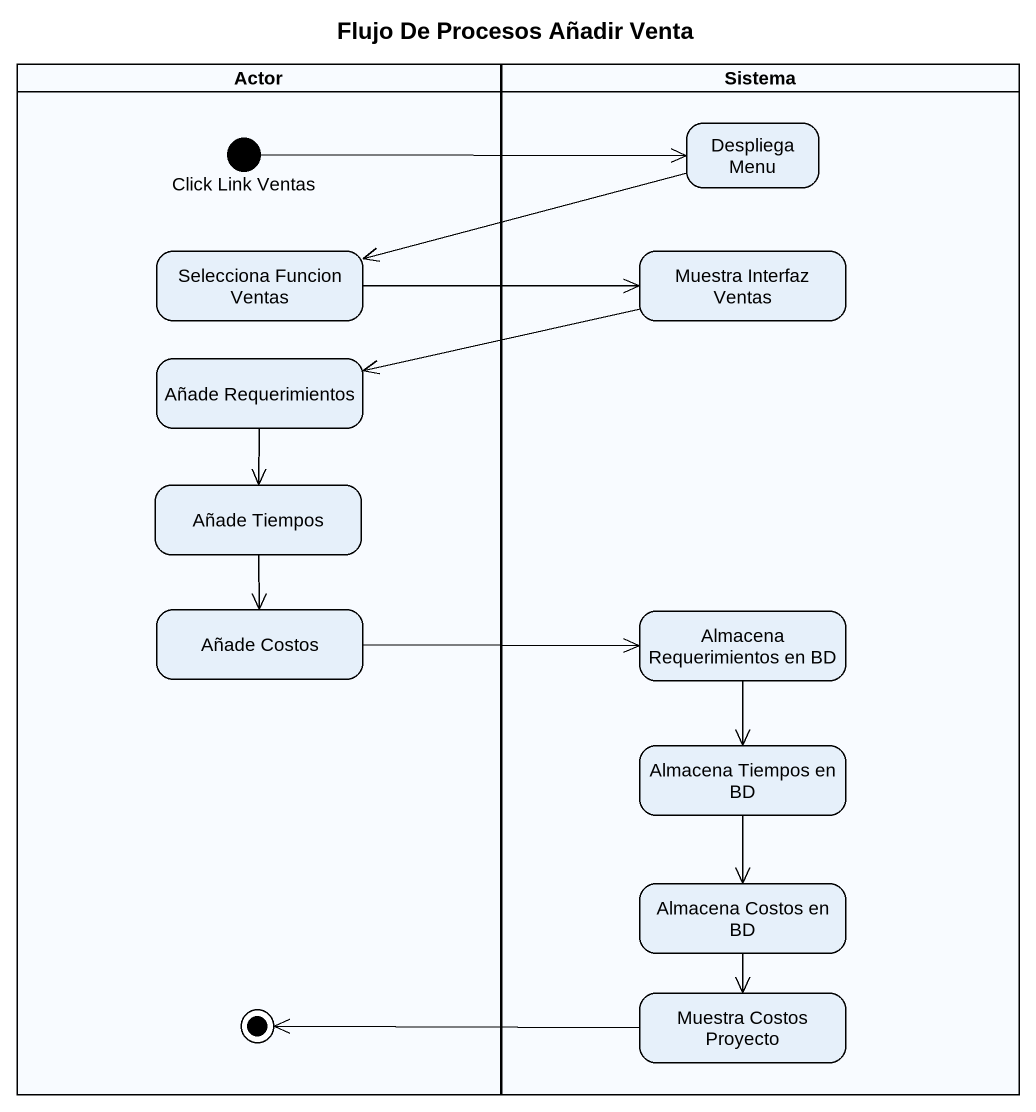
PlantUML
@startuml
title Flujo De Procesos Añadir Venta
hide empty description
state "Actor" as Actor_ <<partition>> {
  state "Click Link Ventas" as Click_Link_Ventas <<start>>
  state "Selecciona Funcion Ventas" as Selecciona_Funcion_Ventas
  state "Añade Requerimientos" as Añade_Requerimientos
  state "Añade Tiempos" as Añade_Tiempos
  state "Añade Costos" as Añade_Costos
  state final1 <<end>>
}
state Sistema <<partition>> {
  state "Despliega Menu" as Despliega_Menu
  state "Muestra Interfaz Ventas" as Muestra_Interfaz_Ventas
  state "Almacena Requerimientos en BD" as Almacena_Requerimientos_en
  state "Almacena Tiempos en BD" as Almacena_Tiempos_en_BD
  state "Almacena Costos en BD" as Almacena_Costos_en_BD
  state "Muestra Costos Proyecto" as Muestra_Costos_Proyecto
}
Click_Link_Ventas -right-> Despliega_Menu
Despliega_Menu -left-> Selecciona_Funcion_Ventas
Selecciona_Funcion_Ventas -right-> Muestra_Interfaz_Ventas
Muestra_Interfaz_Ventas -left-> Añade_Requerimientos
Añade_Requerimientos --> Añade_Tiempos
Añade_Tiempos --> Añade_Costos
Añade_Costos -right-> Almacena_Requerimientos_en
Almacena_Requerimientos_en --> Almacena_Tiempos_en_BD
Almacena_Tiempos_en_BD --> Almacena_Costos_en_BD
Almacena_Costos_en_BD --> Muestra_Costos_Proyecto
Muestra_Costos_Proyecto -left-> final1
@enduml
